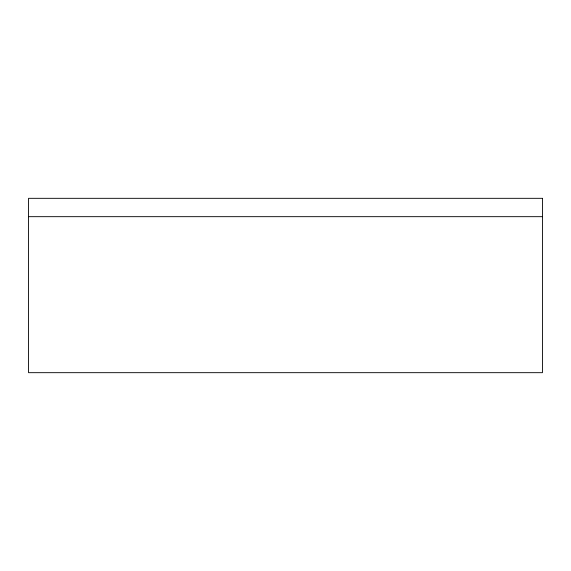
<?xml version="1.0" encoding="UTF-8"?>
<svg xmlns="http://www.w3.org/2000/svg" width="571" height="571" viewBox="0 0 571 571"><rect width="100%" height="100%" fill="white"/><g stroke="black" fill="none" stroke-linecap="round" stroke-linejoin="round"><path stroke-width="0.86" d="M28.55 216.673L542.45 216.673M542.45 198.323L28.55 198.323L28.55 372.677L542.45 372.677L542.45 198.323"/></g></svg>
